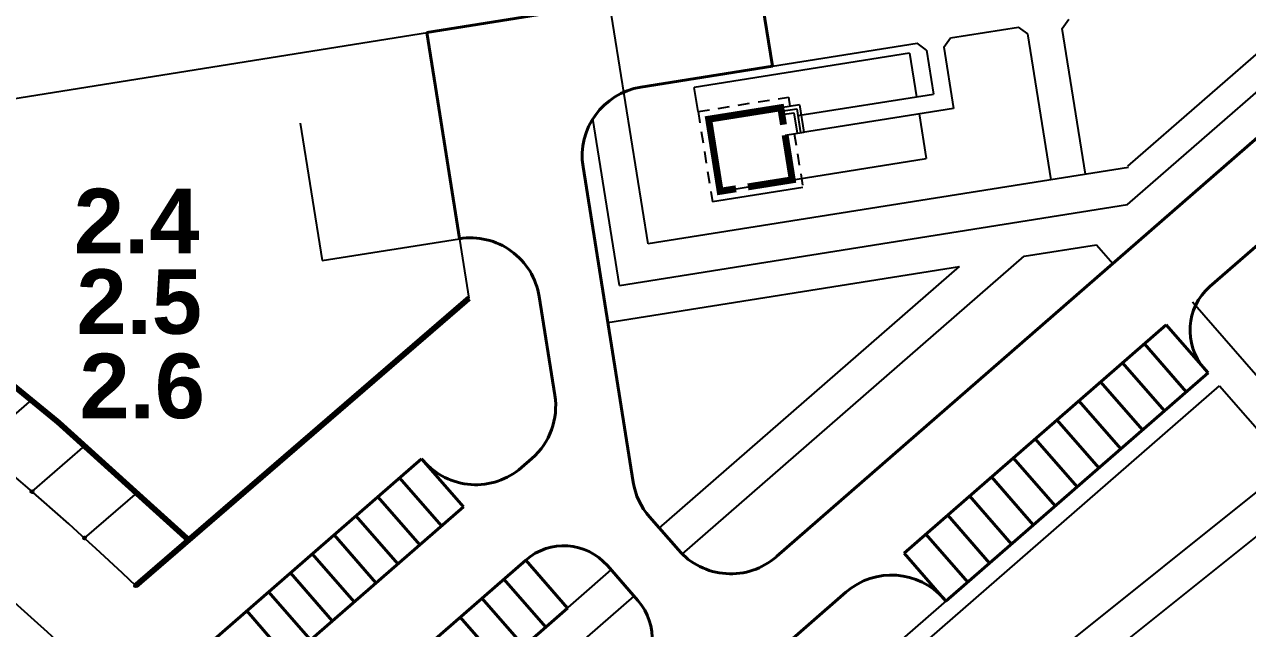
# Model space of a CAD drawing. Header units: millimetres. Extents: x 85680 to 1644304, y -104706 to 909689.
# Drawn here: x 1049340 to 1154858, y 320062 to 372199 of the extents above; entities that cross this region are included whole.
import ezdxf

# ---------------------------------------------------------------- set-up
doc = ezdxf.new("R2010")
doc.units = ezdxf.units.MM
doc.linetypes.add('HIDDEN', pattern=[3.5, 2, -1.5])
for name, color, linetype in [('expl', 7, 'Continuous'), ('new building', 7, 'Continuous'), ('urban planing', 243, 'Continuous')]:
    doc.layers.add(name, color=color, linetype=linetype)
doc.layers.add('road', color=252, linetype='Continuous', lineweight=40)
doc.styles.add('ПЛОЩАДЬ', font='arialbd.ttf')
doc.linetypes.add('FENCELINE2', pattern='A,0.25,-0.1,[132,ltypeshp.shx,S=0.1,R=0,X=-0.1,Y=0],-0.1,1', length=1.45)

msp = doc.modelspace()

# ---------------------------------------------------------------- linework, layer by layer
at = {"layer": 'new building', "linetype": 'FENCELINE2'}
for p, q in [((1103143, 353266, 0), (1079841, 499737, 0)), ((1173128, 384916, 0), (1144498, 359958, 0)), ((1144585, 359859, 0), (1103143, 353266, 0))]:
    msp.add_line(p, q, dxfattribs=at)
at = {"layer": 'new building'}
for p, q in [((1084045, 371486, 0), (1087690, 348572, 0)), ((1073137, 363675, 0), (1075023, 351820, 0)), ((1075023, 351820, 0), (1086869, 353709, 0)), ((1045380, 335834, 0), (1049981, 339805, 0)), ((1049992, 331889, 0), (1054579, 335847, 0)), ((1054511, 327863, 0), (1059087, 331812, 0))]:
    msp.add_line(p, q, dxfattribs=at)
at = {"layer": 'new building', "extrusion": (-0.157433, 0.98753, 0), "const_width": 500, "elevation": 190189, "flags": 128}
msp.add_lwpolyline([(-1062890, 0), (-1129009, 0)], dxfattribs=at)
at = {"layer": 'new building', "ltscale": 500, "const_width": 600, "elevation": 0}
for points in [[(1110732, 358017), (1109358, 357798), (1108368, 364020), (1114590, 365010), (1114823, 363549)], [(1114965, 362651), (1115580, 358788), (1111755, 358180)]]:
    msp.add_lwpolyline(points, dxfattribs=at)
at = {"layer": 'new building', "const_width": 500, "elevation": 0, "flags": 128}
msp.add_lwpolyline([(1063504, 327699, 0.036779), (1028291, 356522, 0.036779)], format="xyb", dxfattribs=at)
msp.add_lwpolyline([(1058939, 323759), (1087690, 348572)], dxfattribs=at)
at = {"layer": 'new building'}
for centre in [(1049992, 331889, 0), (1054511, 327863, 0), (1058939, 323759, 0)]:
    msp.add_circle(centre, 130, dxfattribs=at)
msp.add_arc((850241, 103082, 0), 303732, 46.598, 56.08914, dxfattribs=at)
at = {"layer": 'road'}
for p, q in [((1114219, 326266, 0), (1183984, 387083, 0)), ((1151608, 349573, 0), (1188583, 381806, 0)), ((1112080, 379832, 0), (1113868, 368592, 0)), ((1094908, 373218, 0), (1084044, 371490, 0)), ((1084044, 371490, 0), (1084990, 365561, 0)), ((1102511, 366786, 0), (1113868, 368592, 0)), ((1084990, 365561, 0), (1086879, 353711, 0)), ((1101857, 332706, 0), (1097528, 359918, 0)), ((1095096, 340197, 0), (1093739, 348727, 0)), ((1125226, 326574, 0), (1147839, 346288, 0)), ((1147839, 346288, 0), (1151454, 342142, 0)), ((1145955, 344645, 0), (1149569, 340499, 0)), ((1144070, 343002, 0), (1147685, 338856, 0)), ((1128840, 322429, 0), (1151454, 342142, 0)), ((1151125, 342519, 0), (1151454, 342142, 0)), ((1142186, 341360, 0), (1145800, 337214, 0)), ((1140301, 339717, 0), (1143916, 335571, 0)), ((1138417, 338074, 0), (1142031, 333928, 0)), ((1136533, 336431, 0), (1140147, 332285, 0)), ((1083590, 334721, 0), (1060977, 315008, 0)), ((1087205, 330575, 0), (1083590, 334721, 0)), ((1083755, 334533, 0), (1083590, 334721, 0)), ((1092220, 333953, 0), (1093113, 334731, 0)), ((1134648, 334788, 0), (1138262, 330643, 0)), ((1085320, 328933, 0), (1081706, 333079, 0)), ((1132764, 333146, 0), (1136378, 329000, 0)), ((1083436, 327290, 0), (1079821, 331436, 0)), ((1130879, 331503, 0), (1134493, 327357, 0)), ((1064591, 310862, 0), (1087205, 330575, 0)), ((1081551, 325647, 0), (1077937, 329793, 0)), ((1103260, 329706, 0), (1105753, 326846, 0)), ((1128995, 329860, 0), (1132609, 325714, 0)), ((1130724, 324071, 0), (1127110, 328217, 0)), ((1079667, 324004, 0), (1076052, 328150, 0)), ((1077782, 322362, 0), (1074168, 326507, 0)), ((1128840, 322429, 0), (1125226, 326574, 0)), ((1069968, 306263, 0), (1092581, 325976, 0)), ((1096196, 321830, 0), (1092581, 325976, 0)), ((1099636, 325493, 0), (1102264, 322478, 0)), ((1075898, 320719, 0), (1072284, 324865, 0)), ((1094311, 320188, 0), (1090697, 324334, 0)), ((1074013, 319076, 0), (1070399, 323222, 0)), ((1110411, 314655, 0), (1120210, 323197, 0)), ((1092427, 318545, 0), (1088812, 322691, 0)), ((1128511, 322806, 0), (1128840, 322429, 0)), ((1128840, 322429, 0), (1128675, 322617, 0)), ((1072129, 317433, 0), (1068515, 321579, 0)), ((1096196, 321830, 0), (1073582, 302117, 0)), ((1090542, 316902, 0), (1086928, 321048, 0))]:
    msp.add_line(p, q, dxfattribs=at)
for centre, radius, start, end in [((1103453, 360860, 0), 6000, 99.03927, 189.03927), ((1087814, 347784, 0), 6000, 9.03927, 99.05793), ((1154894, 345804, 0), 5000, 131.07996, 221.07996), ((1089171, 339254, 0), 6000, 311.07996, 9.03927), ((1088277, 338476, 0), 6000, 221.07996, 311.07996), ((1107782, 333649, 0), 6000, 189.03927, 221.07996), ((1095867, 322207, 0), 5000, 41.07996, 131.07996), ((1110276, 330788, 0), 6000, 221.07996, 311.07996), ((1124153, 318674, 0), 6000, 41.07996, 131.07996), ((1098495, 319192, 0), 5000, 311.07996, 41.07996)]:
    msp.add_arc(centre, radius, start, end, dxfattribs=at)
at = {"layer": 'urban planing'}
for p, q in [((1144514, 356655, 0), (1171850, 380485, 0)), ((1000005, 358088, 0), (1094908, 373218, 0)), ((1138864, 371853, 0), (1139451, 372662, 0)), ((1129232, 371037, 0), (1135092, 371969, 0)), ((1135901, 371382, 0), (1135092, 371969, 0)), ((1140867, 359267, 0), (1138864, 371853, 0)), ((1113868, 368592, 0), (1126354, 370579, 0)), ((1127164, 369992, 0), (1126354, 370579, 0)), ((1128645, 370227, 0), (1129232, 371037, 0)), ((1137904, 358796, 0), (1135901, 371382, 0)), ((1125689, 369714, 0), (1107122, 366760, 0)), ((1125689, 369714, 0), (1126286, 365959, 0)), ((1127164, 369992, 0), (1127768, 366195, 0)), ((1128645, 370227, 0), (1129485, 364949, 0)), ((1107453, 364684, 0), (1107122, 366760, 0)), ((1116055, 364332, 0), (1127768, 366195, 0)), ((1100678, 349667, 0), (1098386, 364073, 0)), ((1129485, 364949, 0), (1116290, 362850, 0)), ((1126522, 364478, 0), (1127135, 360626, 0)), ((1115284, 358741, 0), (1127135, 360626, 0)), ((1116496, 358124, 0), (1108694, 356883, 0)), ((1110732, 358017, 0), (1112467, 358293, 0)), ((1100678, 349667, 0), (1144514, 356655, 0)), ((1135593, 352195, 0), (1141824, 353188, 0)), ((1141824, 353188, 0), (1143240, 351564, 0)), ((1106082, 326469, 0), (1135593, 352195, 0)), ((1099668, 346468, 0), (1130006, 351304, 0)), ((1104110, 328730, 0), (1130006, 351304, 0)), ((1150101, 348259, 0), (1160798, 335988, 0)), ((1109995, 306001, 0), (1151454, 342142, 0)), ((1152439, 341011, 0), (1158455, 334110, 0)), ((1095065, 283284, 0), (1158455, 334110, 0)), ((1143968, 318649, 0), (1160907, 332231, 0)), ((1070998, 299865, 0), (1099965, 325116, 0)), ((1072983, 297615, 0), (1101936, 322855, 0))]:
    msp.add_line(p, q, dxfattribs=at)
at = {"layer": 'urban planing', "linetype": 'HIDDEN', "ltscale": 500}
for p, q in [((1107453, 364684, 0), (1115254, 365926, 0)), ((1115254, 365926, 0), (1115380, 365136, 0)), ((1107453, 364684, 0), (1108694, 356883, 0)), ((1115757, 362765, 0), (1116496, 358124, 0))]:
    msp.add_line(p, q, dxfattribs=at)
at = {"layer": 'urban planing', "ltscale": 500}
for p, q in [((1116210, 365268, 0), (1114590, 365010, 0)), ((1116210, 365268, 0), (1116587, 362897, 0)), ((1114637, 364714, 0), (1115961, 364924, 0)), ((1114684, 364417, 0), (1115711, 364581, 0)), ((1115711, 364581, 0), (1115994, 362803, 0)), ((1115961, 364924, 0), (1116290, 362850, 0)), ((1114967, 362640, 0), (1116587, 362897, 0))]:
    msp.add_line(p, q, dxfattribs=at)
at = {"layer": 'urban planing', "elevation": 0, "flags": 128}
for points in [[(1062363, 309144, 0.0776639), (983925, 366874)], [(1060736, 306513, 0.0244701), (1039852, 326106)]]:
    msp.add_lwpolyline(points, format="xyb", dxfattribs=at)
msp.add_lwpolyline([(1085453, 282076), (1085200, 282396), (1152439, 341011)], dxfattribs=at)

# ---------------------------------------------------------------- texts
at = {"layer": 'expl', "style": 'ПЛОЩАДЬ'}
for s, p in [('2.4', (1053601, 352449, 0)), ('2.5', (1053829, 345494, 0)), ('2.6', (1054088, 338216, 0))]:
    msp.add_text(s, height=5575.6, dxfattribs=at).set_placement(p)

doc.saveas('drawing.dxf')
